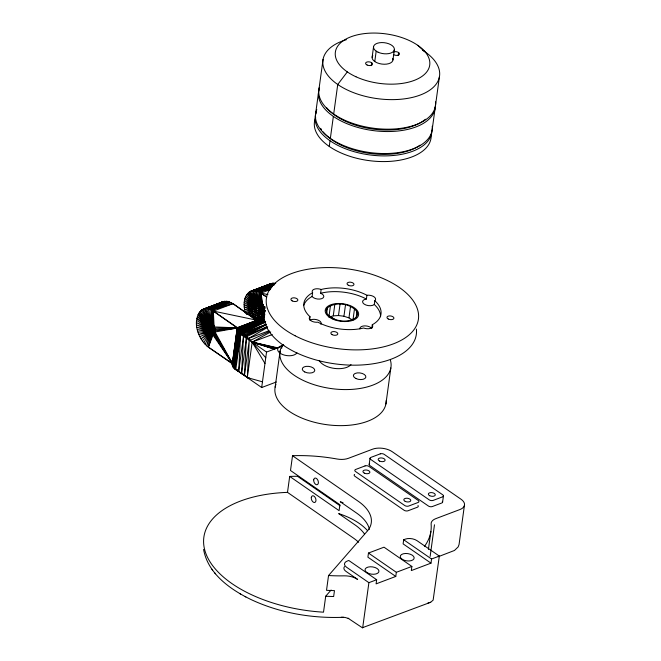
<?xml version="1.0" encoding="UTF-8"?>
<svg xmlns="http://www.w3.org/2000/svg" width="661" height="661" viewBox="0 0 661 661"><rect width="100%" height="100%" fill="white"/><g stroke="black" fill="none" stroke-linecap="round" stroke-linejoin="round"><path stroke-width="0.99" d="M256.369 301.119C248.156 303.886 251.891 316.222 257.608 319.891L264.342 317.354L264.731 314.058C261.566 311.81 259.723 306.795 262.02 303.374M261.5 304.159L259.005 301.928C257.236 307.448 259.674 314.008 264.342 317.354L260.36 319.594M210.512 322.956L207.645 323.907L198.821 312.992L208.314 323.369L199.812 311.628L209.107 323.097L202.241 309.629L206.695 308.621L211.66 310.083L233.002 303.663L256.889 320.494L260.384 320.04L260.541 320.544L259.971 320.932L256.922 320.197L237.481 327.963L256.922 320.197L265.061 322.163L265.631 321.7L262.714 319.792L256.889 320.494L233.002 303.663L228.004 301.408L223.311 301.59L202.241 309.629C190.806 319.478 197.821 339.176 208.38 347.149L232.804 364.112L215.032 332.012C216.122 328.005 210.892 319.899 207.116 324.683C205.075 329.153 209.388 337.564 214.85 334.35L212.999 335.044L208.38 347.149L232.341 363.426L232.482 365.806L234.845 368.921L261.682 387.528L276.306 382.008M264.954 311.017C263.879 306.836 261.178 302.044 256.509 301.383L251.279 291.03L255.972 290.848L275.654 283.412L272.456 283.263L251.279 291.03C242.951 294.624 243.215 305.869 245.438 313.256M212.668 324.774L213.321 311.091L211.66 310.083L210.892 323.403L205.125 308.679L224.806 301.251L203.629 309.018L209.983 323.113L205.125 308.679L226.376 301.193L206.695 308.621L210.892 323.403L209.983 309.323L229.664 301.895L208.322 308.836L210.892 323.403M274.398 284.85L255.972 290.848L258.806 302.044L259.302 292.088L271.489 287.494M362.649 627.636L430.658 602.27L433.137 600.13L439.325 556.075L417.025 540.673A8.403 4.404 7.8 0 0 405.234 539.161L403.681 539.748L403.119 543.887L430.997 563.147L431.559 559.008L439.325 556.075M233.002 303.663L213.321 311.091L237.208 327.881L239.018 332.053L234.845 368.921L238.662 371.622L240.645 334.169L237.704 331.111L237.249 327.625L213.321 311.091L211.801 323.964L211.66 310.083L231.342 302.647L209.983 309.323M264.342 319.635L256.997 320.345L263.879 319.668L264.177 320.742L263.888 321.411L240.976 331.252L237.406 328.971L246.404 338.151L244.421 375.605L245.429 375.853L241.546 373.614L243.521 336.16L237.142 329.475L232.275 365.004L233.548 366.202L232.837 366.169L237.398 327.873L214.114 326.939L213.321 311.091L257.939 320.445L238.877 329.211L237.208 327.881L249.28 340.142L250.296 340.316L269.457 331.525M270.341 289.568L260.963 293.104L259.955 302.771L259.302 292.088L257.633 291.336L255.972 290.848L257.65 301.573L252.841 303.366L245.628 296.582L252.271 304.473L259.005 301.928L261.153 305.142L263.119 304.572M263.879 319.668L256.922 320.197L238.175 328.534L237.266 328.129L232.275 365.004L233.242 365.525L232.482 365.806L237.605 330.095L239.703 333.45L243.521 336.16L238.662 371.622L234.035 368.177L238.224 331.913L237.142 329.475M235.737 368.904L233.366 367.4L238.224 331.913L239.018 332.053M234.035 368.177L238.894 332.698M235.787 369.631L240.645 334.169L266.54 352.065L282.007 346.224A56.036 29.365 7.8 0 1 282.966 344.745M237.299 369.887L241.546 373.614L246.404 338.151L241.463 333.722L237.249 327.625L257.245 320.321M244.421 375.605L249.28 340.142L247.305 377.596L249.23 378.15L247.305 377.596L244.182 374.696M270.721 331.921L252.163 342.125L247.305 377.596L262.467 381.818M261.682 387.528L266.54 352.065M275.15 387.131L280.082 351.074M281.726 348.248L282.007 346.224M315.504 114.518L318.511 92.532M318.833 90.169L323.064 59.35M329.252 146.436L330.029 140.76M330.351 138.397L333.367 116.41M333.689 114.039L337.738 84.492L347.322 71.9M303.779 305.308A38.933 20.4 7.8 0 1 312.099 296.483L312.62 292.699A6.131 3.214 7.8 0 1 314.198 289.237A6.131 3.214 7.8 0 1 321.139 289.485A38.933 20.4 7.8 0 1 366.913 295.26A6.304 3.305 7.8 0 1 374.01 296.806A6.304 3.305 7.8 0 1 374.82 300.722A38.933 20.4 7.8 0 1 372.283 324.741L371.763 328.517M309.654 319.602L310.042 316.759A38.933 20.4 7.8 0 1 312.62 292.699M331.12 590.017L325.708 596.214L323.518 612.177A112.073 58.722 7.8 0 1 205.059 551.117A112.073 58.722 7.8 0 1 287.502 492.371L289.692 476.416A112.064 58.722 7.8 0 1 297.516 476.292L340.101 505.797M424.692 546.449A14.005 7.337 7.8 0 1 425.271 545.242A112.073 58.722 7.8 0 0 431.121 524.049A14.005 7.337 7.8 0 1 435.731 518.67L459.916 509.54A14.005 7.337 7.8 0 0 460.981 499.204L392.221 451.703A14.005 7.337 7.8 0 0 372.573 449.191L348.388 458.321A14.005 7.337 7.8 0 1 336.97 458.998A112.073 58.722 7.8 0 0 292.526 455.726L290.501 470.5L339.894 504.731L339.085 510.639L289.692 476.416M312.099 296.483A6.131 3.214 7.8 0 0 321.808 298.632A6.131 3.214 7.8 0 0 320.626 293.261L321.139 289.485M326.674 313.537L327.459 307.786C335.995 301.35 350.264 303.358 356.965 311.604L357.601 314.545L356.345 317.247C347.81 323.683 333.541 321.684 326.84 313.43L326.204 310.488L327.459 307.786M328.881 317.164L330.459 305.663M329.756 316.9L333.26 315.859L334.83 304.357M372.118 57.276L373.539 46.873M371.259 65.637L371.664 62.712M333.26 315.859L338.49 315.545L340.06 304.043M374.77 61.539L376.192 51.137M352.933 320.271L348.958 317.891L343.943 316.247L345.513 304.746M348.958 317.891L350.528 306.39M353.065 319.313L354.503 308.77M356.172 317.354L356.965 311.604M392.956 59.936L394.386 49.534M398.195 55.466L398.591 52.55M380.571 316.718A38.933 20.4 7.8 0 0 374.3 304.506A6.304 3.305 7.8 0 1 364.17 304.11A6.304 3.305 7.8 0 1 366.392 299.045L366.913 295.26M292.526 455.726L358.303 501.302A51.831 27.159 7.8 0 1 367.276 531.147L328.542 575.533L326.517 590.306A112.064 58.722 7.8 0 0 334.466 590.612L333.656 596.519A112.064 58.722 7.8 0 1 325.708 596.214M374.3 304.506L374.82 300.722M369.177 464.46L370.02 458.313M385.908 404.011L390.841 367.954M411.877 566.436L384.008 547.184L368.466 553.05L367.904 557.182L395.774 576.442L396.344 572.302L411.877 566.436L411.316 570.575L430.997 563.147M395.774 576.442L376.092 583.87L376.663 579.738L368.896 582.672L362.649 627.95L348.124 618.266L348.744 618.539L345.025 617.424L341.324 617.258M432.211 129.424L435.227 107.429M435.549 105.066L439.416 76.775M428.419 549.398L430.889 531.394M430.146 556.43L434.484 524.776M442.597 502.096L443.44 495.948M464.402 505.525L459.056 544.532L458.164 546.903L454.487 550.456L438.243 556.719M232.482 365.806L237.704 331.111L232.846 366.607L233.366 367.4M238.224 331.913L232.846 366.607L232.837 366.169L234.151 367.566L232.936 366.715L232.341 363.492L214.775 333.086L215.032 332.012L237.481 327.963M214.941 334.127L212.164 335.177L208.38 347.149L210.347 334.59L214.974 332.847M240.645 334.169L234.845 368.921L239.703 333.45L241.463 333.722M215.007 331.814L209.454 333.904L206.753 345.893L210.347 334.59L214.974 333.103M208.38 347.149L211.264 335.02L214.965 333.623M205.183 344.406L209.454 333.904L214.99 332.227M237.506 329.533L242.843 333.061L265.061 322.163L261.549 319.916L260.988 321.18L240.976 331.252M261.549 319.916L256.889 320.494L265.631 321.7M264.177 320.742L256.922 320.197L238.414 328.757L237.241 327.988L238.175 328.534M260.988 321.18L240.042 330.343L237.092 328.674L237.291 328.269L240.513 330.797L260.988 321.18L259.219 320.164L238.877 329.211L238.2 328.748M232.639 365.087L233.093 365.186L232.341 363.434L214.338 333.979L214.775 333.086M264.466 309.108L261.69 310.149L260.277 312.711L252.766 317.867M257.112 320.395L259.806 320.106L259.533 320.701L257.79 320.411M264.731 314.058L263.21 316.503L257.608 319.891M203.679 342.712L209.454 333.904L201.002 338.804L208.628 332.995L215.098 330.55M237.092 328.674L239.108 329.442L258.955 320.684L239.579 329.889L237.266 328.129M233.548 366.202L232.341 363.426L212.999 335.044L214.338 333.979M255.187 320.461L262.136 315.421L263.83 313.372L263.21 316.503L256.476 319.04M202.283 340.836L209.454 333.904M254.031 319.189L263.004 312.463L264.854 311.769M262.144 321.13L262.714 319.792M257.451 320.37L256.889 320.494L264.342 317.677M214.015 305.795L223.311 301.59L202.241 309.629L209.983 323.113M268.283 285.089L272.456 283.263L252.775 290.691L256.509 301.383L254.444 301.846L247.462 293.641L249.337 292.93M264.59 309.365C259.112 309.778 255.956 315.586 250.527 315.743M232.275 365.004L232.936 364.839L232.226 364.211L237.249 327.625L252.163 342.125L265.763 357.766M262.847 305.779L260.996 306.299L258.418 304.68L251.684 308.786L244.215 306.927L251.874 310.422L258.608 307.877L263.863 306.787M214.618 328.203L237.208 327.881L237.795 331.219L248.437 338.506L267.003 327.716M262.847 305.597L260.996 306.299L258.418 306.25L251.684 308.786L244.116 304.622L251.684 307.225L258.616 303.225L261.153 305.142L263.004 304.448M232.804 364.112L232.341 363.434L233.036 364.492L232.226 364.211L232.341 363.434L232.598 363.889L213.734 334.64L215.544 333.904L213.734 334.64M259.005 301.928L251.882 305.77L244.496 300.309L251.684 307.225L258.418 304.68M237.357 328.691L245.636 335.788L266.416 324.601M257.749 301.73L252.271 304.473L244.967 298.359L251.882 305.77L258.616 303.225L260.996 306.299M237.291 328.269L238.646 328.988L256.922 320.197M266.408 324.444L244.702 334.879L237.605 330.095M240.042 330.343L259.971 320.932L239.579 329.889L238.522 329.104M250.296 340.316L244.95 336.119L246.57 336.689L267.68 326.724M257.509 301.218L252.841 303.366L246.462 295.004L253.576 302.482L257.418 301.028M239.108 329.442L258.451 320.56L256.889 320.494L257.939 320.445L238.646 328.988M265.061 322.163L241.909 332.161L237.316 328.41M246.57 336.689L242.38 333.309L243.769 333.97L266.309 324.344M245.636 335.788L266.54 326.939M253.717 318.676L262.136 315.421L263.004 312.463L264.97 311.893M257.377 300.887L253.576 302.482L247.462 293.641M199.853 336.639L208.628 332.995L215.511 331.004M207.389 308.522L210.223 307.357M264.499 286.643L267.341 285.478M209.107 323.097L200.961 310.505L221.914 302.201M269.564 284.213L248.602 292.517L254.444 301.846L256.377 301.119M200.961 310.505L220.642 303.077M267.35 285.436L248.602 292.517L255.435 301.474L249.883 291.641L270.96 283.602L249.883 291.641L256.509 301.383M254.345 290.633L274.026 283.197L252.775 290.691L257.65 301.573L254.345 290.633L275.654 283.412M208.322 308.836L228.004 301.408L206.695 308.621M258.806 302.044L257.633 291.336L273.563 285.321M210.421 322.857L207.645 323.907L197.986 314.578L207.116 324.683L210.999 323.485M210.818 323.287L207.116 324.683L197.325 316.355L206.769 325.675L212.677 323.948M212.321 323.584L206.769 325.675L196.846 318.305L206.612 326.823L213.106 325.014M214.189 326.038L206.653 328.087L196.466 322.609L206.612 326.823L213.09 324.386M214.057 325.295L206.653 328.087L196.565 324.915L206.893 329.393L214.528 327.335M263.805 306.506L261.037 307.555L258.418 306.25L251.874 310.422L244.504 309.282L252.254 312.075L264.136 308.092M214.288 326.6L206.893 329.393L196.862 327.278L207.314 330.682L215.048 328.591M264.045 307.811L261.269 308.861L258.608 307.877L252.254 312.075L244.991 311.67L252.824 313.702L259.55 311.166M214.709 327.889L207.314 330.682L197.342 329.657L207.901 331.905L214.734 330.004M208.628 332.995L198.845 334.375L215.296 329.112M265.053 310.323L253.543 315.256L246.644 314.198M252.436 317.247L261.145 314.149L262.277 311.372L265.21 310.563M260.69 319.767L263.574 318.676M242.843 333.061L266.309 324.204M248.437 338.506L269.11 330.698M264.978 363.476L252.163 342.125L272.241 334.549M212.164 335.177L214.924 334.169M211.264 335.02L214.957 333.755M430.658 602.27L427.964 602.972M257.633 291.336L272.192 286.783M270.944 288.593L259.302 292.088L266.738 297.095L260.963 293.104L261.062 303.738M257.336 320.37L256.889 320.494L259.219 320.164M258.063 320.296L256.889 320.494L258.641 320.23M232.54 364.541L233.217 364.723L232.465 364.137M215.089 330.797L237.555 328.054M214.949 329.509L237.72 328.228L237.249 328.063M246.677 314L252.824 313.702L258.988 309.538L261.69 310.149M198.011 332.037L207.901 331.905M343.637 617.283C312.066 618.547 279.975 613.061 251.254 599.659C230.408 589.579 207.918 573.806 203.588 549.431M250.453 316.536L254.419 316.693M263.83 307.778L265.829 307.976M338.49 315.545L343.943 316.247M233.036 364.492L232.341 363.426L232.556 363.856M265.011 306.605L263.028 306.274L260.963 293.104L267.903 294.55M232.936 366.715L233.854 366.88M274.208 349.173L252.163 342.125L277.719 347.843M274.637 349.008L252.163 342.125L277.083 348.083M275.158 348.81L252.163 342.125L276.422 348.33M252.163 342.125L275.769 348.578M232.639 364.161L232.482 363.773M239.976 593.694L240.654 594.065M245.198 596.594L245.818 596.941M259.806 320.106L263.028 321.667L241.909 332.161L239.803 330.508L241.439 331.706L263.028 321.667L260.384 320.04M196.557 320.395L206.612 326.823M244.206 302.408L251.684 307.225M238.414 328.757L237.258 327.914M330.128 316.313L335.201 319.817M403.681 539.748L431.559 559.008M368.466 553.05L396.344 572.302M376.663 579.738L348.785 560.478L347.232 561.065A8.403 4.404 7.8 0 0 346.595 567.262L368.896 582.672M287.502 492.371L353.28 537.955A51.831 27.159 7.8 0 1 358.65 542.293M239.166 329.806L240.513 330.797M241.091 331.905L243.769 333.97M241.604 372.878L245.429 375.853M232.416 363.864L232.862 364.252M417.752 45.312L424.742 51.641M232.391 363.724L232.961 364.277M237.109 369.854L238.662 371.622M211.941 569.27L212.619 570.146M214.775 572.913L215.436 573.765M240.563 372.333L241.546 373.614M260.963 293.104L262.095 304.919M213.321 311.091L213.453 325.774M431.129 134.249A58.837 30.827 7.8 0 1 367.813 160.449A58.837 30.827 7.8 0 1 315.702 117.633M431.972 130.093A58.837 30.827 7.8 0 1 367.88 154.666A58.837 30.827 7.8 0 1 316.189 112.676M432.228 126.21A58.837 30.827 7.8 0 1 368.912 152.41A58.837 30.827 7.8 0 1 316.809 109.602M435.31 105.743A58.837 30.827 7.8 0 1 371.218 130.316A58.837 30.827 7.8 0 1 319.527 88.318M419.975 145.222A56.036 29.365 7.8 0 1 369.507 153.418A56.036 29.365 7.8 0 1 323.146 131.919M321.56 129.771A56.036 29.365 7.8 0 1 320.651 128.325M425.42 119.236A56.036 29.365 7.8 0 1 374.87 129.325A56.036 29.365 7.8 0 1 326.484 107.561M435.566 101.86A58.837 30.827 7.8 0 1 374.382 128.341A58.837 30.827 7.8 0 1 319.37 87.401M392.725 58.408A10.51 5.503 7.8 0 1 381.777 64.059A10.51 5.503 7.8 0 1 372.787 55.664M393.584 51.955A3.503 1.834 7.8 0 1 398.533 52.508A3.503 1.834 7.8 0 1 398.36 55.119A3.503 1.834 7.8 0 1 393.411 54.499M422.544 50.186A58.837 30.827 7.8 0 1 420.528 94.928A58.837 30.827 7.8 0 1 336.119 83.327A58.837 30.827 7.8 0 1 346.347 39.718M416.38 329.095A76.709 40.189 7.8 0 1 337.069 364.12A76.709 40.189 7.8 0 1 264.945 310.678M320.626 293.261A38.933 20.4 7.8 0 1 366.392 299.045M310.042 316.759A6.271 3.288 7.8 0 0 310.852 320.651A6.271 3.288 7.8 0 0 317.9 322.188A38.933 20.4 7.8 0 0 363.616 328.005A6.213 3.255 7.8 0 0 370.697 328.269A6.213 3.255 7.8 0 0 372.283 324.741M309.992 320.205A6.271 3.288 7.8 0 1 317.875 320.048A6.271 3.288 7.8 0 1 320.874 324.328M359.915 328.897A6.213 3.255 7.8 0 1 364.277 325.898A6.213 3.255 7.8 0 1 371.49 328.187M296.905 352.784A9.882 5.181 7.8 0 1 280.875 353.693A9.882 5.181 7.8 0 1 283.85 345.265M351.024 364.657A17.087 8.957 7.8 0 1 334.54 368.425A17.087 8.957 7.8 0 1 319.263 360.6M390.411 360.237A56.036 29.365 7.8 0 1 330.467 388.461A56.036 29.365 7.8 0 1 282.991 344.472M386.173 400.566A56.036 29.365 7.8 0 1 325.526 424.519A56.036 29.365 7.8 0 1 275.943 384.388M417.975 505.533A2.801 1.471 7.8 0 1 417.355 507.243L408.027 510.763A2.801 1.471 7.8 0 1 404.102 510.259L354.85 476.234A2.801 1.471 7.8 0 1 354.593 474.416M369.631 463.774A2.801 1.471 7.8 0 0 369.887 465.592L428.427 506.037A2.801 1.471 7.8 0 0 432.352 506.541L441.68 503.021A2.801 1.471 7.8 0 0 442.3 501.311M328.542 575.533A112.073 58.722 7.8 0 0 344.257 575.83A14.005 7.337 7.8 0 1 357.651 579.433L346.025 571.401A8.403 4.404 7.8 0 1 344.521 566.601M343.051 502.707A57.433 30.092 7.8 0 0 340.299 501.773L356.684 513.126A51.831 27.159 7.8 0 1 369.416 529.345M364.475 533.939A51.831 27.159 7.8 0 0 355.064 524.95L338.68 513.597A57.433 30.092 7.8 0 1 367.516 530.651M380.265 453.859L370.945 457.379A2.801 1.471 7.8 0 0 370.73 459.453L429.27 499.89A2.801 1.471 7.8 0 0 433.195 500.394L442.523 496.874A2.801 1.471 7.8 0 0 442.73 494.808L384.198 454.363A2.801 1.471 7.8 0 0 380.265 453.859M365.037 465.922L355.717 469.442A2.801 1.471 7.8 0 0 355.502 471.508L404.747 505.533A2.801 1.471 7.8 0 0 408.68 506.037L418 502.517A2.801 1.471 7.8 0 0 418.215 500.443L368.962 466.426A2.801 1.471 7.8 0 0 365.037 465.922M378.1 52.211A10.51 5.503 7.8 0 0 394.369 49.633A10.51 5.503 7.8 0 0 379.414 42.767A10.51 5.503 7.8 0 0 378.1 52.211M355.973 76.775A47.633 24.961 7.8 0 0 429.724 65.092A47.633 24.961 7.8 0 0 361.906 33.959A47.633 24.961 7.8 0 0 355.973 76.775M367.119 65.026A3.503 1.834 7.8 0 0 372.54 64.167A3.503 1.834 7.8 0 0 367.557 61.878A3.503 1.834 7.8 0 0 367.119 65.026M295.137 335.788A76.709 40.189 7.8 0 0 417.802 322.072A76.709 40.189 7.8 0 0 314.322 268.341A76.709 40.189 7.8 0 0 295.137 335.788M348.322 285.246A3.503 1.834 7.8 0 0 353.949 284.66A3.503 1.834 7.8 0 0 349.272 282.181A3.503 1.834 7.8 0 0 348.322 285.246M292.203 300.904A3.503 1.834 7.8 0 0 297.83 300.317A3.503 1.834 7.8 0 0 293.154 297.838A3.503 1.834 7.8 0 0 292.203 300.904M388.255 318.999A3.503 1.834 7.8 0 0 393.882 318.412A3.503 1.834 7.8 0 0 389.197 315.933A3.503 1.834 7.8 0 0 388.255 318.999M332.136 334.656A3.503 1.834 7.8 0 0 337.763 334.069A3.503 1.834 7.8 0 0 333.078 331.591A3.503 1.834 7.8 0 0 332.136 334.656M332.334 318.866A16.855 8.833 7.8 0 0 358.584 314.917A16.855 8.833 7.8 0 0 334.788 303.771A16.855 8.833 7.8 0 0 332.334 318.866M379.538 461.056A3.503 1.834 7.8 0 0 385.09 460.37A3.503 1.834 7.8 0 0 380.298 457.957A3.503 1.834 7.8 0 0 379.538 461.056M364.31 473.119A3.503 1.834 7.8 0 0 369.863 472.425A3.503 1.834 7.8 0 0 365.062 470.021A3.503 1.834 7.8 0 0 364.31 473.119M405.193 501.36A3.503 1.834 7.8 0 0 410.754 500.674A3.503 1.834 7.8 0 0 405.953 498.262A3.503 1.834 7.8 0 0 405.193 501.36M429.716 495.725A3.503 1.834 7.8 0 0 435.268 495.031A3.503 1.834 7.8 0 0 430.468 492.627A3.503 1.834 7.8 0 0 429.716 495.725M355.841 378.48A6.304 3.305 7.8 0 0 365.839 377.241A6.304 3.305 7.8 0 0 357.196 372.903A6.304 3.305 7.8 0 0 355.841 378.48M304.746 371.961A6.304 3.305 7.8 0 0 314.743 370.714A6.304 3.305 7.8 0 0 306.109 366.376A6.304 3.305 7.8 0 0 304.746 371.961M367.02 572.616A7.007 3.669 7.8 0 0 378.695 572.195A7.007 3.669 7.8 0 0 370.284 566.774A7.007 3.669 7.8 0 0 367.02 572.616M402.235 559.322A7.007 3.669 7.8 0 0 413.91 558.892A7.007 3.669 7.8 0 0 405.499 553.48A7.007 3.669 7.8 0 0 402.235 559.322M313.727 479.803A3.503 2.14 69.4 0 0 316.859 484.769A3.503 2.14 69.4 0 0 317.561 479.655A3.503 2.14 69.4 0 0 313.727 479.803M311.298 497.535A3.503 2.14 69.4 0 0 314.429 502.509A3.503 2.14 69.4 0 0 315.132 497.386A3.503 2.14 69.4 0 0 311.298 497.535"/></g></svg>
